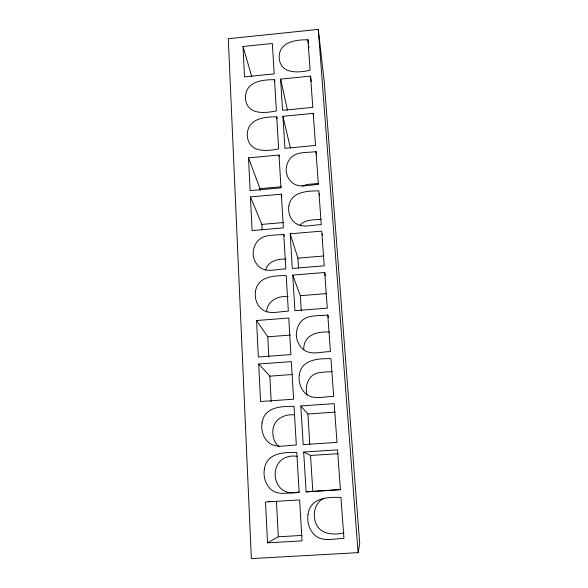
<?xml version="1.0" encoding="UTF-8"?>
<svg xmlns="http://www.w3.org/2000/svg" width="588" height="588" viewBox="0 0 588 588"><rect width="100%" height="100%" fill="white"/><g stroke="black" fill="none" stroke-linecap="round" stroke-linejoin="round"><path stroke-width="0.88" d="M303.753 349.742C303.32 335.035 317.05 331.132 329.398 332.117M266.643 311.927C266.871 301.034 278.3 295.367 288.098 296.646M358.099 552.654L359.716 543.613L324.275 82.107L318.277 29.4L228.284 38.742L251.355 558.6L358.099 552.654L318.277 29.4M265.489 270.171C267.805 261.315 277.756 258.669 285.849 259.132M299.88 225.601C304.863 219.045 313.845 220.11 321.077 219.28M323.826 498.352C315.55 502.145 312.713 512.663 315.109 520.946C318.395 534.33 332.757 535.389 344.083 533M267.525 542.842L302.048 540.872L299.601 499.932L265.511 502.005L267.525 542.842L278.315 536.785L301.953 535.425M302.217 186.006L307.083 184.463L318.49 183.441M268.231 501.564L270.046 501.277M306.135 491.855L340.408 489.745L337.527 449.849L303.673 452.054L306.135 491.855L340.805 489.436M243.006 46.489L272.354 43.475L274.17 73.882L244.512 76.852L243.006 46.489L251.811 76.866M307.914 39.815C295.617 39.587 278.484 41.998 279.197 57.992C280.513 74.294 298.337 72.912 310.119 70.281L307.914 39.815L308.421 43.431M274.515 79.718C261.645 79.564 245.078 81.776 245.446 98.167C246.776 114.932 264.049 113.447 276.382 110.904L274.515 79.718L274.934 81.497M310.538 76.131L312.794 107.383L282.549 110.309L280.623 79.108L310.538 76.131L311.324 81.541M276.735 116.887C263.564 116.63 246.879 118.989 247.291 135.681C248.606 152.726 265.982 151.52 278.646 148.882L276.735 116.887L277.183 118.651M313.228 113.381L315.543 145.449L284.901 148.301L282.924 116.292L313.228 113.381L313.639 116.056M279.013 155.026L280.976 187.866L250.128 190.63L248.511 157.856L279.013 155.026L279.491 156.761M315.991 151.601C307.274 153.027 296.183 150.962 289.943 158.811C287.326 162.244 286.025 166.485 286.165 170.792C286.599 176.415 289.774 181.714 294.794 184.389C302.254 187.815 310.582 184.463 318.365 184.514L315.991 151.601L316.579 155.217M248.511 157.856L259.969 188.689L281.38 186.763M281.351 194.172L283.365 227.879L252.105 230.569L250.444 196.921L281.351 194.172L281.88 195.907M250.444 196.921L261.851 224.395L283.519 222.529M283.747 234.355C274.831 235.722 263.453 233.546 257.125 241.661C254.406 245.269 253.046 249.702 253.149 254.214C253.524 260.058 256.625 265.68 261.785 268.598C269.333 272.273 277.889 268.848 285.819 268.981L283.747 234.355L284.349 236.089M290.185 233.804L321.732 231.113L324.238 265.82L292.324 268.444L290.185 233.804L297.925 258.132L298.557 268.032M297.925 258.132L323.76 255.986M324.716 272.494L327.296 308.149L294.933 310.677L292.736 275.096L324.716 272.494L325.465 275.97M292.736 275.096L300.321 295.676L326.472 293.596M256.544 320.526L288.745 318.027L290.928 354.586L258.345 357.004L256.544 320.526L267.775 336.799L268.841 356.967M327.788 314.999C318.593 316.359 306.745 313.948 300.306 322.467C297.506 326.296 296.19 330.978 296.352 335.704C296.837 341.893 300.093 347.839 305.517 351.014C313.294 354.961 322.217 351.455 330.434 351.653L327.788 314.999L328.457 317.674M267.775 336.799L290.457 335.079M258.698 364.009L291.347 361.613L293.588 399.193L260.55 401.508L258.698 364.009L269.848 376.136L271.2 401.744M269.848 376.136L292.126 374.527M332.257 371.623C324.605 372.388 314.992 371.072 309.825 378.194C306.355 382.95 305.451 389.19 307.039 394.813M300.828 405.948L334.19 403.633L336.99 442.397L303.217 444.624L300.828 405.948L307.877 414.003L309.803 444.212M294.684 414.907C285.04 413.665 274.361 418.796 273.038 429.211C272.09 435.546 273.942 442.705 279.109 446.784M307.877 414.003L335.131 412.129M297.161 456.332C266.166 452.003 268.863 500.219 299.292 491.987M303.673 452.054L310.523 455.465L338.218 453.671M282.924 116.292L290.443 148.095M280.623 79.108L287.51 110.346M322.231 233.759L322.569 235.516M319.284 193.481L319.593 195.245M308.803 46.151L309.053 47.959M300.321 295.676L301.291 310.912M310.523 455.465L312.801 491.156M259.969 188.689L260.065 190.505M261.851 224.395L262.138 229.812M276.434 501.167L278.315 536.785M307.987 514.544C307.01 521.519 308.95 528.847 313.698 534.125C321.496 542.709 333.962 538.41 343.929 538.483L340.959 497.411C327.281 496.978 310.229 497.632 307.987 514.544M299.336 374.916C298.373 381.333 300.248 388.095 304.753 392.821C312.426 400.693 324.172 396.378 333.668 396.385L330.941 358.695C318.483 358.408 301.423 359.275 299.336 374.916M288.877 205.976C287.929 211.754 289.73 217.847 293.941 221.955C301.431 228.982 312.316 224.704 321.261 224.623L318.821 190.835C307.303 190.997 291.134 191.49 288.877 205.976M264.335 469.261C263.292 475.986 265.078 483.101 269.671 488.202C277.301 496.544 289.45 492.215 299.145 492.281L296.771 452.503C283.401 452.172 266.761 452.841 264.335 469.261M262.035 422.875C260.999 429.409 262.77 436.34 267.283 441.265C274.875 449.364 286.782 445.028 296.33 445.072L294.022 406.418C280.939 406.205 264.49 406.786 262.035 422.875M255.515 291.244C254.501 297.271 256.214 303.68 260.506 308.105C267.974 315.536 279.219 311.221 288.333 311.199L286.216 275.625C274.236 275.544 257.823 276.309 255.515 291.244"/></g></svg>
